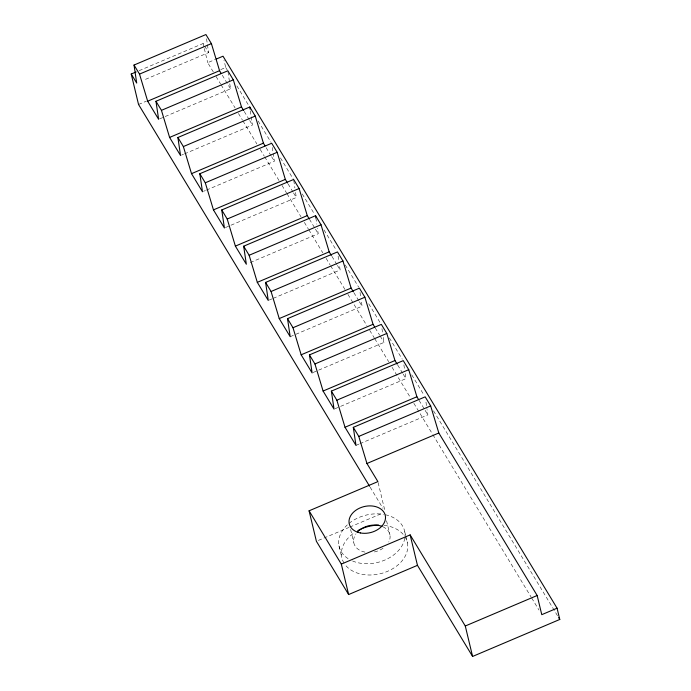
<?xml version="1.0" encoding="UTF-8"?>
<svg xmlns="http://www.w3.org/2000/svg" width="691" height="691" viewBox="0 0 691 691"><rect width="100%" height="100%" fill="white"/><g stroke="black" fill="none" stroke-linecap="round" stroke-linejoin="round"><path stroke-width="0.52" stroke-dasharray="3.46 2.59" d="M139.098 70.681L203.111 43.516L208.596 52.576L143.598 80.156M213.303 71.924L207.715 62.691L215.359 59.443M138.537 104.471L146.457 101.111M220.766 69.584L225.715 67.476L223.996 60.298M159.621 118.887L230.518 88.811L228.004 71.838M181.543 155.121L183.512 154.283M184.497 153.868L252.448 125.036L250.082 109.135M203.474 191.347L205.443 190.517M206.428 190.094L274.37 161.271L273.273 153.843M225.396 227.581L296.301 197.496L295.515 192.193M250.28 262.554L318.223 233.731L317.437 228.427M269.248 300.041L272.202 298.788M273.187 298.374L340.153 269.956L339.367 264.653M290.194 336.69L362.075 306.191L361.289 300.887M313.101 372.501L384.006 342.416L382.9 334.997M335.031 408.735L405.928 378.651L404.831 371.231M355.977 445.384L358.931 444.132M359.916 443.708L427.859 414.876L427.073 409.582M318.352 540.431L348.834 527.501M349.81 527.078L382.261 513.309M225.715 67.476L227.391 70.249M236.883 85.943L249.175 106.25M258.114 121.011L270.967 142.242M280.46 157.937L293.312 179.168M302.243 193.938L314.535 214.245M324.036 229.939L336.327 250.246M345.258 265.007L358.672 287.162M368.726 303.781L380.456 323.163M389.396 337.934L402.24 359.165M411.741 374.85L424.032 395.157M433.525 410.851L558.656 617.616M222.295 75.224L230.518 88.811M244.225 111.45L249.157 119.603M249.701 120.51L252.448 125.036M266.147 147.684L271.079 155.829M271.632 156.736L274.37 161.271M288.078 183.91L293.01 192.063M293.554 192.97L296.301 197.496M309.456 219.237L314.941 228.298M315.485 229.196L318.223 233.731M331.93 256.37L336.863 264.523M337.415 265.43L340.153 269.956M353.852 292.604L358.793 300.758M359.337 301.665L362.075 306.191M375.239 327.931L379.618 335.17M380.171 336.076L384.006 342.416M397.714 365.064L402.646 373.218M403.19 374.125L405.928 378.651M419.091 400.391L424.568 409.443M425.12 410.35L427.859 414.876M216.093 76.537L220.559 83.922M221.12 84.846L235.087 107.917M238.438 113.462L242.351 119.923M242.904 120.839L256.871 143.918M260.222 149.455L264.135 155.916M264.696 156.84L279.216 180.843M282.014 185.456L286.48 192.841M287.041 193.765L301 216.836M304.36 222.381L308.264 228.842M308.825 229.766L322.792 252.837M326.143 258.374L330.056 264.834M330.609 265.759L345.137 289.762M347.927 294.375L366.921 325.755M369.72 330.376L374.185 337.761M374.747 338.685L388.705 361.756M392.056 367.292L410.497 397.757M413.849 403.294L432.281 433.758M432.842 434.682L531.163 597.136M531.716 598.061L538.98 610.058M370.143 487.164L382.978 508.369M404.745 531.759L405.487 534.834M405.729 535.862L407.457 543.04M378.141 482.629L384.723 510.027M386.554 520.789L389.949 534.92M350.622 529.522L353.775 542.642M338.979 545.804L341.682 557.076M203.111 43.516L204.078 47.558M204.32 48.56L207.715 62.691M425.976 402.153L426.917 408.519M403.89 364.865L404.676 370.169M381.959 328.631L382.745 333.934M360.037 292.405L360.659 296.646M338.106 256.171L338.737 260.412M315.865 217.82L316.806 224.186M293.779 180.532L294.884 187.952M272.323 147.485L273.109 152.789M206.549 38.791L208.596 52.576M405.159 537.08A33.634 24.358 -13.5 0 1 388.031 571.129A33.634 24.358 -13.5 0 1 344.481 563.821M343.98 563.035A33.634 24.358 -13.5 0 1 354.189 532.83M384.006 525.35A33.634 24.358 -13.5 0 1 404.114 535.525M385.362 514.735A33.634 24.358 -13.5 0 1 405.038 536.026M404.796 538.194A33.634 24.358 -13.5 0 1 351.814 560.677M348.091 558.648A33.634 24.358 -13.5 0 1 348.238 524.054M349.015 523.407A33.634 24.358 -13.5 0 1 383.367 514.354M382.883 526.741A18.502 13.397 -13.5 0 1 388.774 542.02M383.064 548.257A18.502 13.397 -13.5 0 1 372.458 552.282M364.978 552.118A18.502 13.397 -13.5 0 1 355.986 533.823"/><path stroke-width="1.04" d="M136.144 71.933L131.221 74.023L136.706 83.075L134.028 65.049L205.918 34.55L211.403 43.611L219.557 70.689L221.198 73.41M134.028 65.049L139.513 74.11L211.403 43.611M216.318 59.037L223.012 56.204L557.067 608.184L559.779 619.456L472.592 656.45L417.459 565.342L410.143 534.894L341.319 564.098L348.627 594.545L417.459 565.342M139.513 74.11L147.667 101.188L219.557 70.689M147.667 101.188L158.636 119.31L155.959 101.283L227.84 70.784L233.325 79.836L241.479 106.924L243.673 110.543M155.959 101.283L161.444 110.335L233.325 79.836M161.444 110.335L169.597 137.423L241.479 106.924M169.597 137.423L180.558 155.535L177.889 137.509L249.771 107.01L255.255 116.071L263.409 143.149L265.05 145.87M177.889 137.509L183.365 146.57L255.255 116.071M183.365 146.57L191.519 173.657L263.409 143.149M191.519 173.657L202.489 191.77L199.811 173.743L271.701 143.244L277.177 152.296L285.331 179.384L287.525 183.003M199.811 173.743L205.296 182.795L277.177 152.296M205.296 182.795L213.45 209.883L285.331 179.384M213.45 209.883L224.411 227.995L221.742 209.969L293.623 179.47L299.108 188.531L307.262 215.609L308.903 218.33M221.742 209.969L227.218 219.03L299.108 188.531M227.218 219.03L235.381 246.117L307.262 215.609M235.381 246.117L246.341 264.23L243.664 246.203L315.554 215.704L321.03 224.756L329.192 251.844L331.378 255.463M243.664 246.203L249.149 255.264L321.03 224.756M249.149 255.264L257.302 282.343L329.192 251.844M257.302 282.343L268.263 300.455L265.594 282.429L337.476 251.93L342.961 260.991L351.114 288.078L353.308 291.697M265.594 282.429L271.071 291.49L342.961 260.991M271.071 291.49L279.233 318.577L351.114 288.078M279.233 318.577L290.194 336.69L287.516 318.663L359.406 288.164L364.883 297.216L373.045 324.304L374.686 327.024M287.516 318.663L293.001 327.724L364.883 297.216M293.001 327.724L301.155 354.803L373.045 324.304M301.155 354.803L312.116 372.924L309.447 354.898L381.328 324.39L386.813 333.451L394.967 360.538L397.161 364.157M309.447 354.898L314.932 363.95L386.813 333.451M314.932 363.95L323.086 391.037L394.967 360.538M323.086 391.037L334.047 409.15L331.369 391.123L403.259 360.624L408.744 369.685L416.898 396.764L418.539 399.484M331.369 391.123L336.854 400.184L408.744 369.685M336.854 400.184L345.008 427.263L416.898 396.764M345.008 427.263L355.977 445.384L353.3 427.358L425.181 396.85L430.666 405.911L438.82 432.998L537.166 595.504L541.77 614.67L557.067 608.184M353.3 427.358L358.784 436.41L430.666 405.911M358.784 436.41L366.938 463.497L438.82 432.998M348.627 594.545L316.383 541.26L309.076 510.813L377.899 481.61L366.938 463.497M472.592 656.45L465.285 626.003L537.166 595.504M558.656 617.616L559.779 619.456M410.143 534.894L465.285 626.003M369.581 486.239L138.537 104.471L131.221 74.023M309.076 510.813L341.319 564.098M315.554 215.704L315.865 217.82M249.771 107.01L250.082 109.135M357.791 530.619A33.634 24.358 -13.5 0 1 378.694 525.108M357.307 532.2A18.502 13.397 -13.5 0 1 382.114 526.412M360.374 532.942A18.502 13.397 -13.5 0 0 385.345 515.745A18.502 13.397 -13.5 0 0 356.046 510.131A18.502 13.397 -13.5 0 0 360.374 532.942"/></g></svg>
